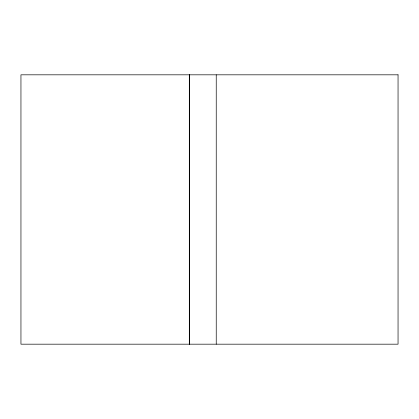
<?xml version="1.0" encoding="UTF-8"?>
<svg xmlns="http://www.w3.org/2000/svg" width="419" height="419" viewBox="0 0 419 419"><rect width="100%" height="100%" fill="white"/><g stroke="black" fill="none" stroke-linecap="round" stroke-linejoin="round"><path stroke-width="0.63" d="M216.235 74.823L216.235 344.177M189.529 74.823L189.529 344.177M189.299 74.823L189.299 344.177M189.357 204.273L189.414 229.701L189.414 189.299L189.357 204.273M398.05 74.823L20.95 74.823L20.95 344.177L398.05 344.177L398.05 74.823"/></g></svg>
